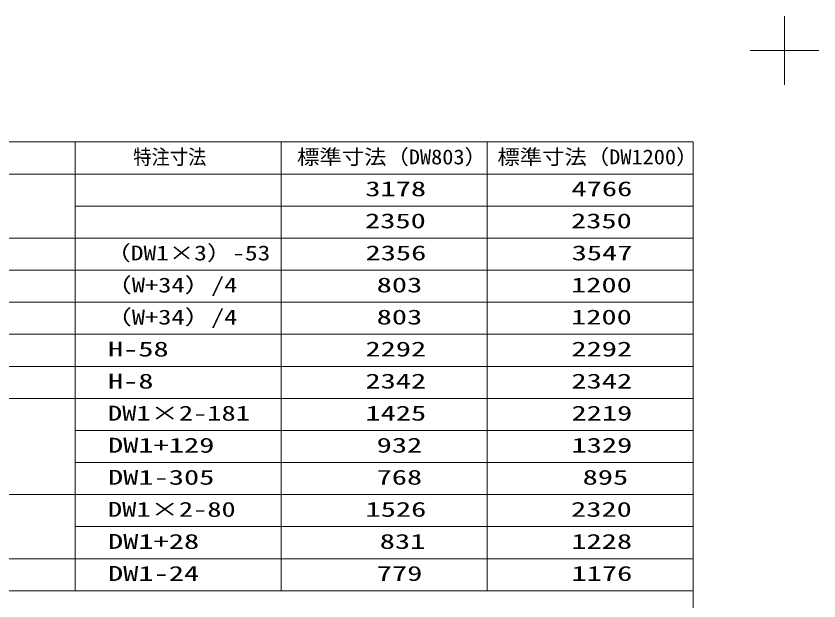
# Model space of a CAD drawing. Units: millimetres, scale not verified. Extents: x -6062 to 6062, y -3045 to 3045.
# Drawn here: x 733 to 2488, y 1768 to 3045 of the extents above; entities that cross this region are included whole.
import ezdxf
from ezdxf.enums import TextEntityAlignment as Align

# ---------------------------------------------------------------- set-up
doc = ezdxf.new("R2010")
doc.units = ezdxf.units.MM
doc.header["$LTSCALE"] = 20
doc.layers.add('0-0_1図面枠', color=7, linetype='Continuous', lineweight=9)
doc.styles.add('ＭＳ ゴシック', font='')
doc.styles.get('ＭＳ ゴシック').set_extended_font_data('MS Gothic')

# ---------------------------------------------------------------- blocks, each defined once
blk = doc.blocks.new('グループ')
at = {"layer": '0-0_1図面枠'}
for p, q in [((84000, 57900), (84000, 60900)), ((85500, 59400), (82500, 59400))]:
    blk.add_line(p, q, dxfattribs=at)
blk = doc.blocks.new('グループ-2')
at = {"layer": '0-0_1図面枠'}
blk.add_lwpolyline([(-80000, 55400), (80000, 55400), (80000, -55400), (-80000, -55400)], close=True, dxfattribs=at)
blk = doc.blocks.new('図面枠')
at = {"layer": '0-0_1図面枠'}
for name in ['グループ', 'グループ-2']:
    blk.add_blockref(name, (0, 0), dxfattribs=at)

msp = doc.modelspace()

# ---------------------------------------------------------------- linework, layer by layer
at = {"layer": '0-0_1図面枠'}
for p, q in [((862.5, 2770), (862.5, 1790)), ((1312.5, 2770), (1312.5, 1790)), ((1762.5, 2770), (1762.5, 1790)), ((2212.5, 2700), (-87.5, 2700)), ((2212.5, 2630), (862.5, 2630)), ((2212.5, 2560), (-87.5, 2560)), ((2212.5, 2490), (-87.5, 2490)), ((2212.5, 2420), (-87.5, 2420)), ((2212.5, 2420), (-87.5, 2420)), ((2212.5, 2350), (-87.5, 2350)), ((2212.5, 2350), (-87.5, 2350)), ((2212.5, 2280), (-87.5, 2280)), ((2212.5, 2280), (-87.5, 2280)), ((2212.5, 2210), (-87.5, 2210)), ((2212.5, 2140), (862.5, 2140)), ((2212.5, 2070), (862.5, 2070)), ((2212.5, 2000), (-87.5, 2000)), ((2212.5, 1930), (862.5, 1930)), ((2212.5, 1860), (-87.5, 1860))]:
    msp.add_line(p, q, dxfattribs=at)
msp.add_lwpolyline([(-87.5, 2770), (2212.5, 2770), (2212.5, 1790), (-87.5, 1790)], close=True, dxfattribs=at)

# ---------------------------------------------------------------- block references
at = {"layer": '0-0_1図面枠', "xscale": 0.05, "yscale": 0.05}
msp.add_blockref('図面枠', (-1787.5, 0), dxfattribs=at)
msp.add_blockref('図面枠', (-1787.5, 0), dxfattribs=at)

# ---------------------------------------------------------------- texts
at = {"layer": '0-0_1図面枠', "style": 'ＭＳ ゴシック'}
for s, width, p in [('特注寸法', 0.9, (989.42, 2711.15)), ('標準寸法（DW803）', 1.1, (1347.3, 2711.35)), ('標準寸法（DW1200）', 1.1, (1785, 2711.35)), ('3178', 1.5, (1496.43, 2641.74)), ('4766', 1.5, (1946.84, 2641.83)), ('2350', 1.5, (1495.86, 2571.74)), ('2350', 1.5, (1945.86, 2571.74)), ('（DW1×3）-53', 1.25, (928.67, 2501.64)), ('2356', 1.5, (1496.84, 2501.83)), ('3547', 1.5, (1947.21, 2501.83)), ('（W+34）/4', 1.3, (928.67, 2431.64)), ('803', 1.5, (1521.23, 2431.74)), ('1200', 1.5, (1945.86, 2431.74)), ('（W+34）/4', 1.3, (928.67, 2361.64)), ('803', 1.5, (1521.23, 2361.74)), ('1200', 1.5, (1945.86, 2361.74)), ('H-58', 1.5, (934.05, 2291.83)), ('2292', 1.5, (1496.64, 2291.83)), ('2292', 1.5, (1946.64, 2291.83)), ('H-8', 1.5, (934.05, 2221.83)), ('2342', 1.5, (1496.64, 2221.83)), ('2342', 1.5, (1946.64, 2221.83)), ('DW1×2-181', 1.4, (934.22, 2151.74)), ('1425', 1.5, (1496.64, 2151.74)), ('2219', 1.5, (1946.84, 2151.74)), ('DW1+129', 1.5, (934.22, 2081.74)), ('932', 1.5, (1521.23, 2081.83)), ('1329', 1.5, (1946.84, 2081.74)), ('DW1-305', 1.5, (934.22, 2011.74)), ('768', 1.5, (1521.03, 2011.83)), ('895', 1.5, (1971.23, 2011.83)), ('DW1×2-80', 1.4, (934.22, 1941.74)), ('1526', 1.5, (1496.84, 1941.74)), ('2320', 1.5, (1945.86, 1941.74)), ('DW1+28', 1.5, (934.22, 1871.74)), ('831', 1.5, (1527.96, 1871.74)), ('1228', 1.5, (1946.43, 1871.74)), ('DW1-24', 1.5, (934.22, 1801.74)), ('779', 1.5, (1521.43, 1801.83)), ('1176', 1.5, (1946.84, 1801.74))]:
    msp.add_text(s, height=32.55, dxfattribs=dict(at, width=width)).set_placement(p, align=Align.BOTTOM_LEFT)

doc.saveas('drawing.dxf')
